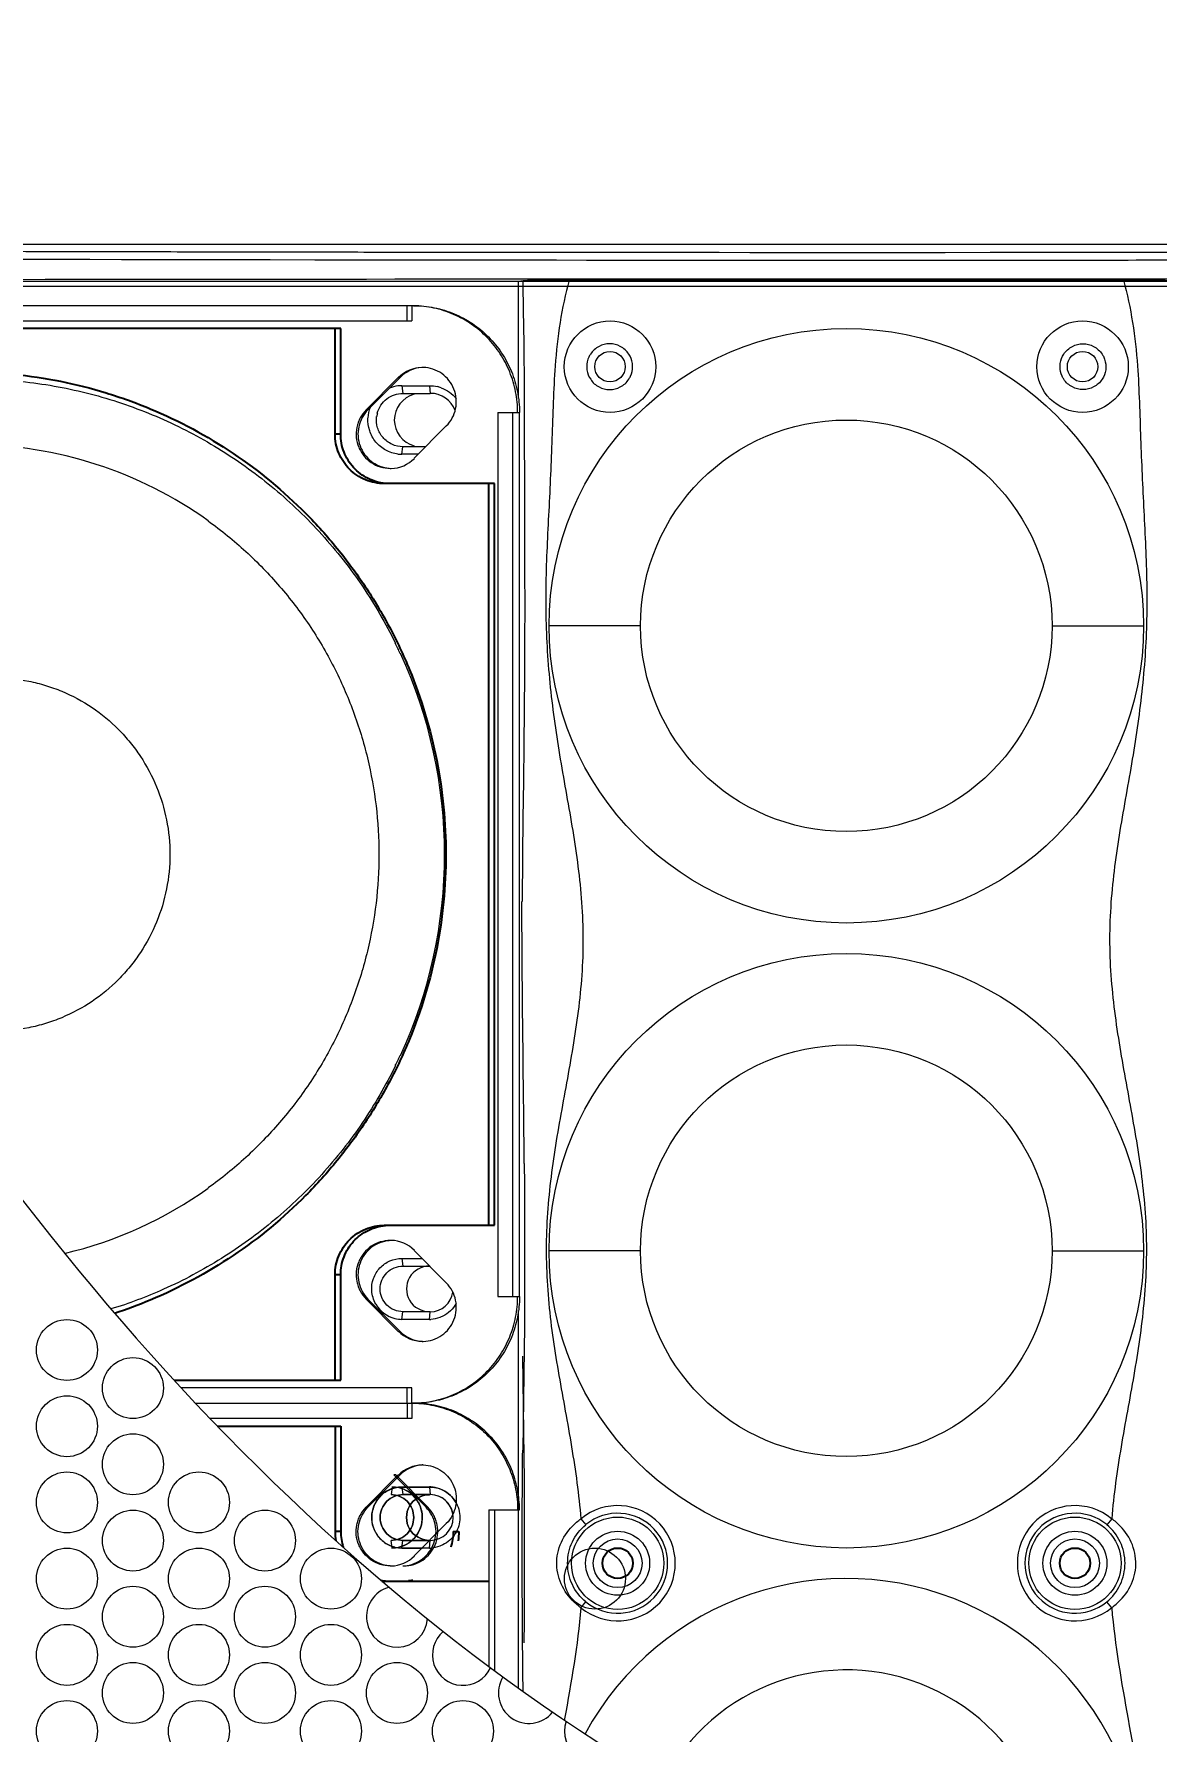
# Model space of a CAD drawing. Header units: millimetres. Extents: x 993 to 2435, y 1246 to 2313.
# Drawn here: x 1439.4 to 1513, y 2054.8 to 2166.2 of the extents above; entities that cross this region are included whole.
import ezdxf

# ---------------------------------------------------------------- set-up
doc = ezdxf.new("R2010")
doc.units = ezdxf.units.MM
doc.layers.get('0').update_dxf_attribs({"lineweight": 9})
doc.layers.add('02___PRT_ALL_AXES', color=7, linetype='Continuous')
doc.layers.add('dim', color=252, linetype='Continuous', lineweight=9)
doc.styles.add('30', font='arial.ttf', dxfattribs={"width": 0.8, "height": 30})
doc.dimstyles.new('ISO-30', dxfattribs={"dimtxt": 30, "dimasz": 15, "dimexe": 2, "dimexo": 2, "dimgap": 3, "dimtad": 1, "dimtoh": 1, "dimdec": 1, "dimdsep": 46, "dimtxsty": '30', "dimcen": 0, "dimclrd": 256, "dimclre": 256, "dimclrt": 256, "dimadec": 0, "dimazin": 0, "dimtfac": 1, "dimtdec": 1, "dimtmove": 0, "dimatfit": 3, "dimfxl": 1, "dimlwd": -1, "dimlwe": -1, "dimarcsym": 0})

# ---------------------------------------------------------------- blocks, each defined once
blk = doc.blocks.new('*D3')
at = {"layer": 'Defpoints', "color": 0, "transparency": 16777216}
for p in [(1597.83, 2193.11), (1387.61, 2151.86), (1597.83, 2151.86)]:
    blk.add_point(p, dxfattribs=at)
at = {"layer": 'dim', "transparency": 16777216}
for p, q in [((1387.61, 2153.86), (1387.61, 2195.11)), ((1597.83, 2153.86), (1597.83, 2195.11)), ((1402.61, 2193.11), (1582.83, 2193.11))]:
    blk.add_line(p, q, dxfattribs=at)
for points in [[(1402.61, 2195.61), (1402.61, 2190.61), (1387.61, 2193.11)], [(1582.83, 2195.61), (1582.83, 2190.61), (1597.83, 2193.11)]]:
    blk.add_solid(points, dxfattribs=at)
at = {"layer": 'dim', "transparency": 16777216, "insert": (1492.72, 2211.42), "char_height": 30, "attachment_point": 5, "style": '30'}
blk.add_mtext('210', dxfattribs=at)

msp = doc.modelspace()

# ---------------------------------------------------------------- linework, layer by layer
at = {"color": 7, "linetype": 'Continuous'}
for p, q in [((1388.12, 2152.36), (1597.33, 2152.36)), ((1388.12, 2152.36), (1597.33, 2152.36)), ((1404.23, 2152.36), (1597.33, 2152.36)), ((1405.25, 2149.88), (1471.22, 2149.95)), ((1469.72, 2149.95), (1471.22, 2149.95)), ((1471.22, 2149.95), (1471.52, 2149.99)), ((1471.22, 2149.95), (1471.52, 2149.99)), ((1471.22, 2142.25), (1471.22, 2149.95)), ((1491.72, 2150.01), (1474.54, 2150.01)), ((1510.91, 2150.01), (1474.54, 2150.01)), ((1510.91, 2150.01), (1493.72, 2150.01)), ((1596.2, 2149.58), (1389.24, 2149.58)), ((1464.21, 2148.33), (1406.34, 2148.33)), ((1463.91, 2147.33), (1463.91, 2148.33)), ((1464.21, 2148.33), (1464.21, 2147.33)), ((1406.34, 2147.33), (1464.21, 2147.33)), ((1463.33, 2143.62), (1461.22, 2141.5)), ((1463.45, 2143.62), (1461.34, 2141.5)), ((1463.33, 2143.62), (1463.45, 2143.62)), ((1471.59, 2143.4), (1471.62, 2133.01)), ((1463.57, 2143.08), (1463.63, 2142.58)), ((1463.57, 2143.08), (1465.37, 2143.08)), ((1463.63, 2142.58), (1465.43, 2142.58)), ((1465.37, 2143.08), (1465.43, 2142.58)), ((1461.22, 2141.5), (1461.34, 2141.5)), ((1469.86, 2141.33), (1469.86, 2083.33)), ((1469.86, 2141.33), (1471.28, 2141.33)), ((1470.85, 2083.33), (1470.85, 2141.33)), ((1471.28, 2083.33), (1471.28, 2141.33)), ((1464.38, 2138.32), (1466.48, 2140.44)), ((1463.57, 2138.58), (1463.63, 2139.08)), ((1465.14, 2139.08), (1463.63, 2139.08)), ((1464.64, 2138.58), (1463.57, 2138.58)), ((1479.22, 2127.33), (1473.22, 2127.33)), ((1506.22, 2127.33), (1512.22, 2127.33)), ((1463.57, 2085.83), (1463.63, 2085.33)), ((1463.57, 2085.83), (1464.89, 2085.83)), ((1466.48, 2084.22), (1464.38, 2086.34)), ((1479.22, 2086.33), (1473.22, 2086.33)), ((1506.22, 2086.33), (1512.22, 2086.33)), ((1463.63, 2085.33), (1465.37, 2085.33)), ((1461.22, 2083.16), (1463.33, 2081.04)), ((1461.22, 2083.16), (1461.34, 2083.16)), ((1461.34, 2083.16), (1463.45, 2081.04)), ((1469.86, 2083.33), (1471.28, 2083.33)), ((1463.57, 2081.83), (1463.63, 2082.33)), ((1465.43, 2082.33), (1463.63, 2082.33)), ((1465.37, 2081.83), (1465.43, 2082.33)), ((1471.22, 2057.63), (1471.22, 2082.41)), ((1463.33, 2081.04), (1463.45, 2081.04)), ((1465.37, 2081.83), (1463.57, 2081.83)), ((1464.21, 2077.33), (1449.09, 2077.33)), ((1463.91, 2076.33), (1463.91, 2077.33)), ((1464.21, 2076.33), (1464.21, 2077.33)), ((1450.02, 2076.33), (1464.21, 2076.33)), ((1450.02, 2076.33), (1464.21, 2076.33)), ((1464.21, 2075.33), (1450.97, 2075.33)), ((1463.91, 2076.33), (1463.91, 2075.33)), ((1464.21, 2076.33), (1464.21, 2075.33)), ((1461.22, 2069.5), (1463.33, 2071.62)), ((1461.34, 2069.5), (1463.45, 2071.62)), ((1465.15, 2069.5), (1463.04, 2071.62)), ((1463.16, 2071.62), (1463.04, 2071.62)), ((1465.27, 2069.5), (1463.16, 2071.62)), ((1463.33, 2071.62), (1463.45, 2071.62)), ((1462.92, 2070.83), (1462.86, 2070.33)), ((1462.92, 2070.83), (1462.86, 2070.33)), ((1463.57, 2070.83), (1463.63, 2070.33)), ((1463.57, 2070.83), (1465.37, 2070.83)), ((1463.57, 2070.83), (1463.63, 2070.33)), ((1465.37, 2070.83), (1463.57, 2070.83)), ((1463.63, 2070.33), (1465.43, 2070.33)), ((1465.43, 2070.33), (1463.63, 2070.33)), ((1465.37, 2070.83), (1465.43, 2070.33)), ((1465.37, 2070.83), (1465.43, 2070.33)), ((1461.22, 2069.5), (1461.34, 2069.5)), ((1465.27, 2069.5), (1465.15, 2069.5)), ((1469.28, 2069.33), (1471.28, 2069.33)), ((1475.31, 2068.75), (1475.63, 2068.36)), ((1510.13, 2068.75), (1509.81, 2068.36)), ((1466.48, 2068.44), (1464.38, 2066.32)), ((1462.92, 2066.83), (1462.86, 2067.33)), ((1462.92, 2066.83), (1462.86, 2067.33)), ((1463.57, 2066.83), (1463.63, 2067.33)), ((1463.57, 2066.83), (1463.63, 2067.33)), ((1465.37, 2066.83), (1463.57, 2066.83)), ((1463.57, 2066.83), (1464.89, 2066.83)), ((1465.43, 2067.33), (1463.63, 2067.33)), ((1463.63, 2067.33), (1465.37, 2067.33)), ((1465.37, 2066.83), (1465.43, 2067.33)), ((1475.31, 2062.91), (1475.63, 2063.3)), ((1510.13, 2062.91), (1509.81, 2063.3))]:
    msp.add_line(p, q, dxfattribs=at)
for p, q in [((1469.28, 2069.33), (1469.28, 2059.05)), ((1469.65, 2069.33), (1469.65, 2058.78))]:
    msp.add_line(p, q)
for points in [[(1471.55, 2147.48), (1471.57, 2145.33), (1471.59, 2143.4)], [(1471.62, 2133.01), (1471.62, 2130.83), (1471.63, 2128.63), (1471.62, 2126.4), (1471.61, 2124.13), (1471.59, 2121.83), (1471.57, 2119.5), (1471.54, 2117.13), (1471.51, 2114.72), (1471.48, 2112.25), (1471.45, 2109.25)], [(1471.59, 2092.05), (1471.61, 2090.68), (1471.62, 2087.7), (1471.62, 2084.58), (1471.6, 2081.41), (1471.56, 2078.23), (1471.5, 2073.25)], [(1471.59, 2060.61), (1471.61, 2061.98), (1471.62, 2064.96), (1471.62, 2068.08), (1471.6, 2071.25), (1471.56, 2074.43), (1471.5, 2079.41)]]:
    msp.add_lwpolyline(points, dxfattribs=at)
for centre, radius in [((1492.72, 2127.33), 19.5), ((1477.22, 2144.33), 3), ((1508.22, 2144.33), 3), ((1477.22, 2144.33), 1), ((1508.22, 2144.33), 1), ((1492.72, 2127.33), 13.5), ((1492.72, 2086.33), 19.5), ((1492.72, 2086.33), 13.5), ((1477.72, 2065.83), 3.03), ((1507.72, 2065.83), 3.03), ((1477.72, 2065.83), 2.1), ((1507.72, 2065.83), 2.1), ((1477.72, 2065.83), 1.6), ((1507.72, 2065.83), 1.6)]:
    msp.add_circle(centre, radius, dxfattribs=at)
at = {"color": 8}
for centre in [(1441.59, 2079.82), (1445.92, 2077.32), (1441.59, 2074.82), (1445.92, 2072.32), (1441.59, 2069.82), (1450.25, 2069.82), (1445.92, 2067.32), (1454.58, 2067.32), (1441.59, 2064.82), (1450.25, 2064.82), (1458.91, 2064.82), (1476.23, 2064.82), (1445.92, 2062.32), (1454.58, 2062.32), (1441.59, 2059.82), (1450.25, 2059.82), (1458.91, 2059.82), (1445.92, 2057.32), (1454.58, 2057.32), (1463.24, 2057.32), (1441.59, 2054.82), (1450.25, 2054.82), (1458.91, 2054.82), (1467.57, 2054.82)]:
    msp.add_circle(centre, 2, dxfattribs=at)
at = {"color": 7, "linetype": 'Continuous'}
for centre, radius, start, end in [((1492.72, 24050.79), 21899.47, 269.734619, 270.265381), ((1492.72, 24050.79), 21899.47, 269.734619, 270.265381), ((1492.72, 23994.96), 21843.13, 269.734277, 270.265723), ((1492.72, 23994.96), 21843.13, 269.734277, 270.265723), ((1492.72, 23994.96), 21843.13, 269.768256, 270.265723), ((1492.72, 24050.79), 21899.47, 269.769394, 270.265381), ((265.75, 2137.17), 1205.84, 0.49101, 0.60899), ((1464.21, 2141.47), 6.86, 88.9829, 89.9997), ((1464.91, 2142.05), 2.22, 90.0361, 135.2678), ((1465.03, 2142.05), 2.23, 95.0538, 135.2604), ((1464.9, 2142.07), 2.21, 88.4181, 90.0018), ((1463.57, 2140.84), 2.24, 96.8998, 111.5609), ((1463.57, 2140.87), 2.21, 90.0186, 96.9072), ((1465.43, 2140.83), 1.75, 20.9362, 90), ((1465.36, 2140.83), 2.26, 69.7298, 76.3022), ((1463.61, 2140.83), 2.28, 158.6687, 176.615), ((1463.67, 2140.83), 1.77, 165.132, 172.5312), ((1435.38, 2112.67), 26.53, 54.3055, 89.9798), ((1462.8, 2139.88), 2.23, 271.6112, 315.2653), ((1463.57, 2140.79), 2.21, 263.09, 269.9814), ((1462.8, 2139.86), 2.21, 270.0027, 271.5862), ((1435.07, 2112.37), 31.28, 24.853, 26.2081), ((1434.96, 2112.33), 31.41, 335.1643, 24.8357), ((1435.07, 2112.29), 31.28, 333.7919, 335.147), ((1435.38, 2111.99), 26.53, 283.1858, 305.6945), ((1462.8, 2084.8), 2.21, 88.4138, 89.9973), ((1462.8, 2084.78), 2.23, 44.7347, 88.3888), ((1465.43, 2083.83), 1.5, 270, 351.6127), ((1463.58, 2083.82), 1.99, 209.7268, 256.4061), ((1463.57, 2083.81), 1.98, 256.4676, 269.9427), ((1464.91, 2082.61), 2.22, 224.7322, 269.9639), ((1465.03, 2082.61), 2.23, 224.7396, 264.9462), ((1465.4, 2083.49), 1.67, 268.9171, 271.9236), ((1464.9, 2082.59), 2.21, 269.9982, 271.5819), ((1464.21, 2083.19), 6.86, 270.0003, 271.0171), ((1464.21, 2069.47), 6.86, 88.9829, 89.9997), ((1464.91, 2070.05), 2.22, 90.0361, 135.2678), ((1465.03, 2070.05), 2.23, 95.0538, 135.2604), ((1464.9, 2070.07), 2.21, 88.4181, 90.0018), ((1463.58, 2068.85), 1.99, 103.5939, 150.2732), ((1462.91, 2068.85), 1.98, 76.4676, 89.9427), ((1463.57, 2068.85), 1.98, 90.0573, 103.5324), ((1462.91, 2068.85), 1.99, 29.7268, 76.4061), ((1465.4, 2069.17), 1.67, 88.0764, 91.0829), ((1465.43, 2068.83), 1.5, 270, 90), ((1465.43, 2068.83), 1.5, 8.3873, 90), ((1477.72, 2065.83), 3.78, 230.487, 129.4911), ((1477.72, 2065.83), 3.28, 230.487, 129.4911), ((1507.72, 2065.83), 3.78, 50.5089, 309.513), ((1507.72, 2065.83), 3.28, 50.5089, 309.513), ((1462.91, 2068.81), 1.98, 270.0573, 283.5324), ((1463.57, 2068.81), 1.98, 256.4676, 269.9427), ((1465.4, 2068.49), 1.67, 268.9171, 271.9236), ((1462.8, 2067.86), 2.21, 270.0027, 271.5862), ((1462.8, 2067.88), 2.23, 271.6112, 315.2653), ((1463.69, 2067.86), 2.21, 268.4138, 269.9973), ((1492.72, 2045.33), 19.5, 340.5339, 151.4874), ((1477.87, 2066.45), 4.37, 231.574, 234.1368), ((1507.57, 2066.45), 4.37, 305.8632, 308.426), ((1492.72, 2045.33), 13.5, 339.5188, 152.9725)]:
    msp.add_arc(centre, radius, start, end, dxfattribs=at)
at = {"color": 8}
for centre, start, end in [((1463.24, 2062.32), 104.7928, 356.1545), ((1467.57, 2059.82), 130.0726, 334.9704), ((1471.9, 2057.32), 148.2875, 321.0721), ((1476.23, 2054.82), 161.1907, 312.7062)]:
    msp.add_arc(centre, 2, start, end, dxfattribs=at)
at = {"color": 7, "linetype": 'Continuous'}
for centre, major_axis, ratio, start_param, end_param in [((1492.72, 2146.68), (388.5, 0), 0.008727, 1.298735, 1.842858), ((1492.72, 2146.68), (388.5, 0), 0.008727, 7.589832, 8.118132), ((1492.72, 2146.68), (388.5, 0), 0.008727, 1.306646, 1.797987), ((1464.83, 2140.83), (-1.76, 0), 0.992546, -1.304831, 1.304831), ((1465.38, 2083.83), (1.51, 0), 0.992546, 1.570796, 4.712389), ((1465.38, 2068.83), (1.51, 0), 0.992546, 1.570796, 4.712389)]:
    msp.add_ellipse(centre, major_axis=major_axis, ratio=ratio, start_param=start_param, end_param=end_param, dxfattribs=at)
at = {"color": 7, "linetype": 'Continuous', "extrusion": (0, 0, -1)}
msp.add_ellipse((1465.38, 2068.83), major_axis=(1.51, 0), ratio=0.992546, start_param=1.570796, end_param=4.712389, dxfattribs=at)
msp.add_open_spline([(1404.23, 2152.36), (1410.56, 2136.99), (1430.25, 2094.36), (1480.94, 2040.29), (1556.38, 2031.46), (1585.47, 2002.78), (1597.83, 1987.21)], degree=3, knots=[26.471026, 26.471026, 26.471026, 26.471026, 76.433984, 167.312479, 232.989458, 291.034562, 291.034562, 291.034562, 291.034562])
msp.add_open_spline([(1405.23, 2149.95), (1445.51, 2149.95), (1485.8, 2149.95), (1526.08, 2149.95)], degree=3)
at = {"color": 7, "linetype": 'Continuous'}
for points, knots in [([(1471.52, 2149.99), (1471.55, 2149.99), (1471.65, 2149.99), (1471.84, 2150), (1472.13, 2150), (1472.67, 2150.01), (1473.48, 2150.01), (1474.17, 2150.01), (1474.54, 2150.01)], [0, 0, 0, 0, 0.03092, 0.095854, 0.192469, 0.317322, 0.633312, 1, 1, 1, 1]), ([(1471.52, 2149.99), (1471.55, 2149.99), (1471.65, 2149.99), (1471.84, 2150), (1472.13, 2150), (1472.67, 2150.01), (1473.48, 2150.01), (1474.17, 2150.01), (1474.54, 2150.01)], [0, 0, 0, 0, 0.03092, 0.095854, 0.192469, 0.317322, 0.633312, 1, 1, 1, 1]), ([(1510.91, 2150.01), (1511.27, 2150.01), (1511.96, 2150.01), (1512.77, 2150.01), (1513.31, 2150), (1513.6, 2150), (1513.79, 2149.99), (1513.89, 2149.99), (1513.92, 2149.99)], [0, 0, 0, 0, 0.366688, 0.682678, 0.807531, 0.904146, 0.96908, 1, 1, 1, 1]), ([(1510.91, 2150.01), (1511.27, 2150.01), (1511.96, 2150.01), (1512.77, 2150.01), (1513.31, 2150), (1513.6, 2150), (1513.79, 2149.99), (1513.89, 2149.99), (1513.92, 2149.99)], [0, 0, 0, 0, 0.366688, 0.682678, 0.807531, 0.904146, 0.96908, 1, 1, 1, 1]), ([(1464.33, 2148.33), (1464.79, 2148.33), (1465.7, 2148.24), (1467.01, 2147.84), (1468.22, 2147.19), (1469.28, 2146.31), (1470.15, 2145.24), (1470.79, 2144.03), (1471.19, 2142.7), (1471.28, 2141.79), (1471.28, 2141.33)], [0, 0, 0, 0, 0.124541, 0.249152, 0.373892, 0.498802, 0.623893, 0.749153, 0.874542, 1, 1, 1, 1]), ([(1471.16, 2141.33), (1471.16, 2141.78), (1471.07, 2142.69), (1470.68, 2144), (1470.05, 2145.2), (1469.2, 2146.27), (1468.16, 2147.14), (1466.97, 2147.8), (1465.68, 2148.22), (1464.78, 2148.32), (1464.33, 2148.33)], [0, 0, 0, 0, 0.125451, 0.250835, 0.376091, 0.501183, 0.626093, 0.750837, 0.875444, 1, 1, 1, 1]), ([(1478.45, 2145.16), (1478.31, 2145.37), (1477.93, 2145.71), (1477.2, 2145.89), (1476.46, 2145.71), (1476.08, 2145.37), (1475.94, 2145.16)], [0, 0, 0, 0, 0.255048, 0.49933, 0.744242, 1, 1, 1, 1]), ([(1506.99, 2145.16), (1507.13, 2145.37), (1507.51, 2145.71), (1508.25, 2145.89), (1508.98, 2145.71), (1509.36, 2145.37), (1509.5, 2145.16)], [0, 0, 0, 0, 0.255048, 0.49933, 0.744242, 1, 1, 1, 1]), ([(1473.62, 2144.38), (1473.56, 2143.59), (1473.49, 2142), (1473.39, 2138.83), (1473.21, 2134.87), (1472.95, 2130.12), (1473.05, 2125.36), (1473.5, 2121.41), (1474, 2118.28), (1474.42, 2115.94), (1474.83, 2113.6), (1475.29, 2110.46), (1475.57, 2106.49), (1475.16, 2101.73), (1474.32, 2097.05), (1473.45, 2092.37), (1472.94, 2087.63), (1473.09, 2083.65), (1473.47, 2080.5), (1473.99, 2077.37), (1474.73, 2073.48), (1475.18, 2070.33), (1475.31, 2068.75)], [0, 0, 0, 0, 0.031245, 0.062495, 0.124983, 0.187472, 0.249968, 0.312458, 0.34371, 0.37495, 0.406193, 0.437468, 0.499965, 0.562463, 0.62497, 0.687484, 0.749971, 0.81249, 0.843758, 0.874997, 0.937516, 1, 1, 1, 1]), ([(1475.94, 2145.16), (1475.9, 2145.1), (1475.76, 2144.84), (1475.69, 2144.55), (1475.69, 2144.33)], [0, 0, 0, 0, 0.257378, 1, 1, 1, 1]), ([(1478.7, 2144.33), (1478.7, 2144.4), (1478.68, 2144.69), (1478.57, 2144.98), (1478.45, 2145.16)], [0, 0, 0, 0, 0.244575, 1, 1, 1, 1]), ([(1506.74, 2144.33), (1506.74, 2144.4), (1506.76, 2144.69), (1506.87, 2144.98), (1506.99, 2145.16)], [0, 0, 0, 0, 0.244575, 1, 1, 1, 1]), ([(1509.5, 2145.16), (1509.54, 2145.1), (1509.68, 2144.84), (1509.75, 2144.55), (1509.75, 2144.33)], [0, 0, 0, 0, 0.257378, 1, 1, 1, 1]), ([(1511.82, 2144.38), (1511.88, 2143.59), (1511.95, 2142), (1512.05, 2138.83), (1512.23, 2134.87), (1512.49, 2130.12), (1512.39, 2125.36), (1511.94, 2121.41), (1511.44, 2118.28), (1511.02, 2115.94), (1510.61, 2113.6), (1510.15, 2110.46), (1509.87, 2106.49), (1510.28, 2101.73), (1511.12, 2097.05), (1511.99, 2092.37), (1512.5, 2087.63), (1512.35, 2083.65), (1511.97, 2080.5), (1511.46, 2077.37), (1510.71, 2073.48), (1510.26, 2070.33), (1510.13, 2068.75)], [0, 0, 0, 0, 0.031245, 0.062495, 0.124983, 0.187472, 0.249968, 0.312458, 0.34371, 0.37495, 0.406193, 0.437468, 0.499965, 0.562463, 0.62497, 0.687484, 0.749971, 0.81249, 0.843758, 0.874997, 0.937516, 1, 1, 1, 1]), ([(1435.4, 2143.53), (1436.83, 2143.53), (1439.7, 2143.33), (1443.92, 2142.43), (1447.97, 2140.95), (1451.78, 2138.92), (1455.27, 2136.39), (1458.39, 2133.38), (1461.06, 2129.98), (1462.51, 2127.48), (1463.14, 2126.19)], [0, 0, 0, 0, 0.124703, 0.249444, 0.374252, 0.499157, 0.624177, 0.749325, 0.874602, 1, 1, 1, 1]), ([(1466.48, 2140.44), (1466.64, 2140.59), (1466.9, 2140.95), (1467.12, 2141.57), (1467.16, 2142.23), (1467.01, 2142.87), (1466.68, 2143.45), (1466.2, 2143.9), (1465.61, 2144.2), (1465.18, 2144.27), (1464.97, 2144.28)], [0, 0, 0, 0, 0.125035, 0.250276, 0.375636, 0.500945, 0.62607, 0.750935, 0.875547, 1, 1, 1, 1]), ([(1475.69, 2144.33), (1475.69, 2144.26), (1475.71, 2143.97), (1475.82, 2143.68), (1475.95, 2143.5)], [0, 0, 0, 0, 0.244597, 1, 1, 1, 1]), ([(1475.95, 2143.5), (1476.08, 2143.29), (1476.46, 2142.95), (1477.2, 2142.77), (1477.93, 2142.95), (1478.31, 2143.29), (1478.45, 2143.5)], [0, 0, 0, 0, 0.255018, 0.49929, 0.74421, 1, 1, 1, 1]), ([(1478.45, 2143.5), (1478.49, 2143.57), (1478.63, 2143.82), (1478.7, 2144.11), (1478.7, 2144.33)], [0, 0, 0, 0, 0.257401, 1, 1, 1, 1]), ([(1506.99, 2143.5), (1506.95, 2143.57), (1506.81, 2143.82), (1506.74, 2144.11), (1506.74, 2144.33)], [0, 0, 0, 0, 0.257401, 1, 1, 1, 1]), ([(1509.5, 2143.5), (1509.36, 2143.29), (1508.98, 2142.95), (1508.25, 2142.77), (1507.51, 2142.95), (1507.13, 2143.29), (1506.99, 2143.5)], [0, 0, 0, 0, 0.255018, 0.49929, 0.74421, 1, 1, 1, 1]), ([(1509.75, 2144.33), (1509.75, 2144.26), (1509.73, 2143.97), (1509.62, 2143.68), (1509.5, 2143.5)], [0, 0, 0, 0, 0.244597, 1, 1, 1, 1]), ([(1461.95, 2141.28), (1462.05, 2141.64), (1462.49, 2142.32), (1463.26, 2142.58), (1463.63, 2142.58)], [0, 0, 0, 0, 0.501048, 1, 1, 1, 1]), ([(1466.15, 2142.94), (1466.34, 2142.87), (1466.7, 2142.68), (1467, 2142.39), (1467.13, 2142.23)], [0, 0, 0, 0, 0.500427, 1, 1, 1, 1]), ([(1461.22, 2141.5), (1461.07, 2141.34), (1460.87, 2141.07), (1460.69, 2140.67), (1460.57, 2140.24), (1460.54, 2139.68), (1460.68, 2139.14), (1460.88, 2138.75), (1461.13, 2138.39), (1461.54, 2138.01), (1462.14, 2137.72), (1462.58, 2137.66), (1462.8, 2137.66)], [0, 0, 0, 0, 0.12496, 0.187695, 0.250461, 0.375744, 0.50097, 0.563686, 0.626343, 0.751113, 0.875632, 1, 1, 1, 1]), ([(1461.34, 2141.5), (1461.19, 2141.35), (1460.94, 2141), (1460.71, 2140.4), (1460.66, 2139.76), (1460.79, 2139.13), (1461.1, 2138.56), (1461.54, 2138.1), (1462.1, 2137.78), (1462.52, 2137.68), (1462.73, 2137.67)], [0, 0, 0, 0, 0.125016, 0.250237, 0.375579, 0.500883, 0.62602, 0.750908, 0.875543, 1, 1, 1, 1]), ([(1463.63, 2139.08), (1463.39, 2139.08), (1462.89, 2139.19), (1462.29, 2139.64), (1461.92, 2140.31), (1461.88, 2140.81), (1461.91, 2141.06)], [0, 0, 0, 0, 0.249103, 0.498728, 0.749156, 1, 1, 1, 1]), ([(1463.31, 2138.6), (1463.03, 2138.63), (1462.48, 2138.8), (1461.82, 2139.35), (1461.4, 2140.11), (1461.33, 2140.68), (1461.34, 2140.96)], [0, 0, 0, 0, 0.249313, 0.498918, 0.749259, 1, 1, 1, 1]), ([(1450.86, 2134.21), (1451.72, 2133.59), (1453.37, 2132.25), (1455.59, 2129.96), (1457.53, 2127.42), (1459.15, 2124.67), (1460.43, 2121.74), (1461.37, 2118.68), (1461.93, 2115.53), (1462.12, 2112.33), (1461.93, 2109.13), (1461.37, 2105.98), (1460.43, 2102.92), (1459.15, 2099.99), (1457.53, 2097.24), (1455.59, 2094.7), (1453.37, 2092.41), (1451.72, 2091.07), (1450.86, 2090.45)], [0, 0, 0, 0, 0.062334, 0.124724, 0.187169, 0.249665, 0.312205, 0.374782, 0.437385, 0.5, 0.562615, 0.625218, 0.687795, 0.750335, 0.812831, 0.875276, 0.937666, 1, 1, 1, 1]), ([(1436.85, 2123.92), (1437.6, 2123.92), (1438.73, 2123.81), (1440.19, 2123.44), (1441.61, 2122.93), (1443.28, 2122.03), (1444.74, 2120.82), (1445.75, 2119.69), (1446.65, 2118.47), (1447.54, 2116.79), (1448.2, 2114.61), (1448.42, 2112.33), (1448.2, 2110.06), (1447.54, 2107.87), (1446.65, 2106.19), (1445.75, 2104.97), (1444.74, 2103.84), (1443.28, 2102.63), (1441.61, 2101.73), (1440.19, 2101.22), (1438.73, 2100.85), (1437.6, 2100.74), (1436.85, 2100.74)], [0, 0, 0, 0, 0.062254, 0.093429, 0.124614, 0.186966, 0.249401, 0.280691, 0.312004, 0.374614, 0.43729, 0.5, 0.56271, 0.625386, 0.687996, 0.719309, 0.750599, 0.813034, 0.875386, 0.906571, 0.937746, 1, 1, 1, 1]), ([(1471.59, 2092.05), (1471.58, 2093.48), (1471.52, 2099.21), (1471.44, 2104.95), (1471.44, 2109.25)], [0, 0, 0, 0, 0.249797, 1, 1, 1, 1]), ([(1463.14, 2098.47), (1462.51, 2097.18), (1461.06, 2094.68), (1458.39, 2091.28), (1455.27, 2088.27), (1451.78, 2085.74), (1448.15, 2083.81), (1445.66, 2082.87), (1444.48, 2082.51)], [0, 0, 0, 0, 0.1253976, 0.2506746, 0.3758228, 0.5008433, 0.625748, 0.7325773, 0.7325773, 0.7325773, 0.7325773]), ([(1462.8, 2087), (1462.58, 2087), (1462.14, 2086.94), (1461.54, 2086.65), (1461.13, 2086.28), (1460.88, 2085.91), (1460.68, 2085.52), (1460.54, 2084.98), (1460.57, 2084.42), (1460.69, 2083.99), (1460.87, 2083.59), (1461.07, 2083.32), (1461.22, 2083.16)], [0, 0, 0, 0, 0.124368, 0.248887, 0.373657, 0.436314, 0.49903, 0.624256, 0.749539, 0.812305, 0.87504, 1, 1, 1, 1]), ([(1462.73, 2086.99), (1462.52, 2086.98), (1462.1, 2086.88), (1461.54, 2086.56), (1461.1, 2086.1), (1460.79, 2085.53), (1460.66, 2084.9), (1460.71, 2084.26), (1460.94, 2083.66), (1461.19, 2083.31), (1461.34, 2083.16)], [0, 0, 0, 0, 0.124457, 0.249092, 0.37398, 0.499117, 0.624421, 0.749763, 0.874984, 1, 1, 1, 1]), ([(1461.59, 2083.71), (1461.57, 2083.98), (1461.65, 2084.53), (1462.09, 2085.24), (1462.76, 2085.72), (1463.3, 2085.83), (1463.57, 2085.83)], [0, 0, 0, 0, 0.250857, 0.501251, 0.750858, 1, 1, 1, 1]), ([(1463.63, 2082.33), (1463.44, 2082.33), (1463.05, 2082.41), (1462.55, 2082.74), (1462.22, 2083.24), (1462.1, 2083.83), (1462.22, 2084.42), (1462.55, 2084.92), (1463.05, 2085.25), (1463.44, 2085.33), (1463.63, 2085.33)], [0, 0, 0, 0, 0.124567, 0.249389, 0.374568, 0.5, 0.625432, 0.750612, 0.875433, 1, 1, 1, 1]), ([(1471.28, 2083.33), (1471.28, 2082.87), (1471.19, 2081.96), (1470.79, 2080.63), (1470.15, 2079.42), (1469.28, 2078.35), (1468.22, 2077.47), (1467.01, 2076.82), (1465.7, 2076.42), (1464.79, 2076.33), (1464.33, 2076.33)], [0, 0, 0, 0, 0.125458, 0.250847, 0.376107, 0.501198, 0.626108, 0.750848, 0.875459, 1, 1, 1, 1]), ([(1464.33, 2076.33), (1464.78, 2076.34), (1465.68, 2076.44), (1466.97, 2076.86), (1468.16, 2077.52), (1469.2, 2078.39), (1470.05, 2079.46), (1470.68, 2080.66), (1471.07, 2081.97), (1471.16, 2082.88), (1471.16, 2083.33)], [0, 0, 0, 0, 0.124556, 0.249163, 0.373907, 0.498817, 0.623909, 0.749165, 0.874549, 1, 1, 1, 1]), ([(1464.97, 2080.38), (1465.18, 2080.39), (1465.61, 2080.46), (1466.2, 2080.76), (1466.68, 2081.21), (1467.01, 2081.79), (1467.16, 2082.43), (1467.12, 2083.09), (1466.9, 2083.71), (1466.64, 2084.07), (1466.48, 2084.22)], [0, 0, 0, 0, 0.124453, 0.249065, 0.37393, 0.499055, 0.624364, 0.749724, 0.874965, 1, 1, 1, 1]), ([(1466.25, 2082.03), (1466.18, 2082), (1465.93, 2081.9), (1465.66, 2081.84), (1465.46, 2081.83)], [0, 0, 0, 0, 0.256087, 1, 1, 1, 1]), ([(1467.13, 2082.87), (1467.03, 2082.69), (1466.77, 2082.36), (1466.43, 2082.12), (1466.25, 2082.03)], [0, 0, 0, 0, 0.499575, 1, 1, 1, 1]), ([(1471.28, 2069.33), (1471.28, 2069.79), (1471.19, 2070.7), (1470.79, 2072.03), (1470.15, 2073.24), (1469.28, 2074.31), (1468.22, 2075.19), (1467.01, 2075.84), (1465.7, 2076.24), (1464.79, 2076.33), (1464.33, 2076.33)], [0, 0, 0, 0, 0.125458, 0.250847, 0.376107, 0.501198, 0.626108, 0.750848, 0.875459, 1, 1, 1, 1]), ([(1464.33, 2076.33), (1464.78, 2076.32), (1465.68, 2076.22), (1466.97, 2075.8), (1468.16, 2075.14), (1469.2, 2074.27), (1470.05, 2073.2), (1470.68, 2072), (1471.07, 2070.69), (1471.16, 2069.78), (1471.16, 2069.33)], [0, 0, 0, 0, 0.124556, 0.249163, 0.373907, 0.498817, 0.623909, 0.749165, 0.874549, 1, 1, 1, 1]), ([(1471.52, 2057.42), (1471.5, 2058.79), (1471.47, 2062.11), (1471.45, 2067.39), (1471.47, 2071.29), (1471.49, 2073.25)], [0.322253, 0.322253, 0.322253, 0.322253, 0.498194, 0.7489749, 1, 1, 1, 1]), ([(1464.97, 2072.28), (1465.18, 2072.27), (1465.61, 2072.2), (1466.2, 2071.9), (1466.68, 2071.45), (1467.01, 2070.87), (1467.16, 2070.23), (1467.12, 2069.57), (1466.9, 2068.95), (1466.64, 2068.59), (1466.48, 2068.44)], [0, 0, 0, 0, 0.124453, 0.249065, 0.37393, 0.499055, 0.624364, 0.749724, 0.874965, 1, 1, 1, 1]), ([(1463.11, 2066.89), (1462.88, 2066.94), (1462.43, 2067.14), (1461.91, 2067.66), (1461.6, 2068.33), (1461.56, 2069.07), (1461.77, 2069.78), (1462.22, 2070.36), (1462.85, 2070.74), (1463.33, 2070.83), (1463.57, 2070.83)], [0, 0, 0, 0, 0.124715, 0.24965, 0.374913, 0.50033, 0.62567, 0.750743, 0.875475, 1, 1, 1, 1]), ([(1463.63, 2067.33), (1463.44, 2067.33), (1463.05, 2067.41), (1462.55, 2067.74), (1462.22, 2068.24), (1462.1, 2068.83), (1462.22, 2069.42), (1462.55, 2069.92), (1463.05, 2070.25), (1463.44, 2070.33), (1463.63, 2070.33)], [0, 0, 0, 0, 0.124567, 0.249389, 0.374568, 0.5, 0.625432, 0.750612, 0.875433, 1, 1, 1, 1]), ([(1463.63, 2070.33), (1463.44, 2070.33), (1463.05, 2070.25), (1462.55, 2069.92), (1462.22, 2069.42), (1462.1, 2068.83), (1462.22, 2068.24), (1462.55, 2067.74), (1463.05, 2067.41), (1463.44, 2067.33), (1463.63, 2067.33)], [0, 0, 0, 0, 0.124567, 0.249389, 0.374568, 0.5, 0.625432, 0.750612, 0.875433, 1, 1, 1, 1]), ([(1462.86, 2067.33), (1463.05, 2067.33), (1463.44, 2067.41), (1463.94, 2067.74), (1464.27, 2068.24), (1464.38, 2068.83), (1464.27, 2069.42), (1463.94, 2069.92), (1463.44, 2070.25), (1463.05, 2070.33), (1462.86, 2070.33)], [0, 0, 0, 0, 0.124567, 0.249389, 0.374568, 0.5, 0.625432, 0.750612, 0.875433, 1, 1, 1, 1]), ([(1462.86, 2070.33), (1463.05, 2070.33), (1463.44, 2070.25), (1463.94, 2069.92), (1464.27, 2069.42), (1464.38, 2068.83), (1464.27, 2068.24), (1463.94, 2067.74), (1463.44, 2067.41), (1463.05, 2067.33), (1462.86, 2067.33)], [0, 0, 0, 0, 0.124567, 0.249389, 0.374568, 0.5, 0.625432, 0.750612, 0.875433, 1, 1, 1, 1]), ([(1463.38, 2066.89), (1463.61, 2066.94), (1464.06, 2067.14), (1464.58, 2067.66), (1464.89, 2068.33), (1464.93, 2069.07), (1464.72, 2069.78), (1464.27, 2070.36), (1463.64, 2070.74), (1463.16, 2070.83), (1462.92, 2070.83)], [0, 0, 0, 0, 0.124715, 0.24965, 0.374913, 0.50033, 0.62567, 0.750743, 0.875475, 1, 1, 1, 1]), ([(1466.25, 2070.63), (1466.18, 2070.66), (1465.93, 2070.77), (1465.66, 2070.82), (1465.46, 2070.83)], [0, 0, 0, 0, 0.256087, 1, 1, 1, 1]), ([(1467.13, 2069.79), (1467.03, 2069.97), (1466.77, 2070.3), (1466.43, 2070.54), (1466.25, 2070.63)], [0, 0, 0, 0, 0.499575, 1, 1, 1, 1]), ([(1466.26, 2070.62), (1466.43, 2070.54), (1466.74, 2070.32), (1467.21, 2069.75), (1467.48, 2068.82), (1467.21, 2067.9), (1466.73, 2067.33), (1466.41, 2067.12), (1466.25, 2067.03)], [0, 0, 0, 0, 0.126506, 0.251785, 0.499701, 0.747233, 0.873608, 1, 1, 1, 1]), ([(1462.8, 2065.66), (1462.58, 2065.66), (1462.14, 2065.72), (1461.54, 2066.01), (1461.13, 2066.39), (1460.88, 2066.75), (1460.68, 2067.14), (1460.54, 2067.68), (1460.57, 2068.24), (1460.69, 2068.67), (1460.87, 2069.07), (1461.07, 2069.34), (1461.22, 2069.5)], [0, 0, 0, 0, 0.124368, 0.248887, 0.373657, 0.436314, 0.49903, 0.624256, 0.749539, 0.812305, 0.87504, 1, 1, 1, 1]), ([(1462.73, 2065.67), (1462.52, 2065.68), (1462.1, 2065.78), (1461.54, 2066.1), (1461.1, 2066.56), (1460.79, 2067.13), (1460.66, 2067.76), (1460.71, 2068.4), (1460.94, 2069), (1461.19, 2069.35), (1461.34, 2069.5)], [0, 0, 0, 0, 0.124457, 0.249092, 0.37398, 0.499117, 0.624421, 0.749763, 0.874984, 1, 1, 1, 1]), ([(1461.59, 2068.95), (1461.57, 2068.68), (1461.65, 2068.13), (1462.09, 2067.42), (1462.76, 2066.94), (1463.3, 2066.83), (1463.57, 2066.83)], [0, 0, 0, 0, 0.250857, 0.501251, 0.750858, 1, 1, 1, 1]), ([(1464.9, 2068.95), (1464.91, 2068.68), (1464.84, 2068.13), (1464.4, 2067.42), (1463.73, 2066.94), (1463.18, 2066.83), (1462.92, 2066.83)], [0, 0, 0, 0, 0.250857, 0.501251, 0.750858, 1, 1, 1, 1]), ([(1463.69, 2065.66), (1463.91, 2065.66), (1464.35, 2065.72), (1464.95, 2066.01), (1465.36, 2066.39), (1465.61, 2066.75), (1465.81, 2067.14), (1465.94, 2067.68), (1465.92, 2068.24), (1465.8, 2068.67), (1465.62, 2069.07), (1465.42, 2069.34), (1465.27, 2069.5)], [0, 0, 0, 0, 0.124368, 0.248887, 0.373657, 0.436314, 0.49903, 0.624256, 0.749539, 0.812305, 0.87504, 1, 1, 1, 1]), ([(1463.76, 2065.67), (1463.97, 2065.68), (1464.39, 2065.78), (1464.94, 2066.1), (1465.39, 2066.56), (1465.69, 2067.13), (1465.83, 2067.76), (1465.78, 2068.4), (1465.55, 2069), (1465.29, 2069.35), (1465.15, 2069.5)], [0, 0, 0, 0, 0.124457, 0.249092, 0.37398, 0.499117, 0.624421, 0.749763, 0.874984, 1, 1, 1, 1]), ([(1475.16, 2063.03), (1474.77, 2063.34), (1474.09, 2064.09), (1473.62, 2065.55), (1473.85, 2067.07), (1474.42, 2067.92), (1474.76, 2068.27)], [0, 0, 0, 0, 0.250359, 0.500178, 0.750953, 1, 1, 1, 1]), ([(1475.63, 2063.3), (1475.26, 2063.6), (1474.65, 2064.39), (1474.33, 2065.83), (1474.65, 2067.28), (1475.26, 2068.06), (1475.63, 2068.36)], [0, 0, 0, 0, 0.249861, 0.500135, 0.750262, 1, 1, 1, 1]), ([(1509.81, 2063.3), (1510.18, 2063.6), (1510.79, 2064.39), (1511.11, 2065.83), (1510.79, 2067.28), (1510.18, 2068.06), (1509.81, 2068.36)], [0, 0, 0, 0, 0.249861, 0.500135, 0.750262, 1, 1, 1, 1]), ([(1510.28, 2063.03), (1510.67, 2063.34), (1511.35, 2064.09), (1511.82, 2065.55), (1511.59, 2067.07), (1511.03, 2067.92), (1510.68, 2068.27)], [0, 0, 0, 0, 0.250359, 0.500178, 0.750953, 1, 1, 1, 1]), ([(1466.25, 2067.03), (1466.18, 2067), (1465.93, 2066.9), (1465.66, 2066.84), (1465.46, 2066.83)], [0, 0, 0, 0, 0.256087, 1, 1, 1, 1]), ([(1475.31, 2062.91), (1475.1, 2060.46), (1474.67, 2058.01), (1474.23, 2055.57), (1474.23, 2055.54)], [0, 0, 0, 0, 0.1249718, 0.1260829, 0.1260829, 0.1260829, 0.1260829]), ([(1510.13, 2062.91), (1510.34, 2060.46), (1511.2, 2055.61), (1512.52, 2048.33), (1512.39, 2042.59), (1511.94, 2039.39), (1511.82, 2038.62)], [0, 0, 0, 0, 0.1249718, 0.2499407, 0.374895, 0.4142848, 0.4142848, 0.4142848, 0.4142848])]:
    msp.add_open_spline(points, degree=3, knots=knots, dxfattribs=at)
for points in [[(1474.54, 2150.01), (1474.04, 2148.18), (1473.76, 2146.28), (1473.62, 2144.38)], [(1510.91, 2150.01), (1511.4, 2148.18), (1511.68, 2146.28), (1511.82, 2144.38)], [(1465.37, 2143.08), (1465.55, 2143.08), (1465.73, 2143.06), (1465.9, 2143.02)], [(1461.85, 2082.83), (1461.7, 2083.1), (1461.61, 2083.41), (1461.59, 2083.71)], [(1461.85, 2069.83), (1461.7, 2069.56), (1461.61, 2069.25), (1461.59, 2068.95)], [(1464.64, 2069.83), (1464.79, 2069.56), (1464.88, 2069.25), (1464.9, 2068.95)], [(1465.37, 2070.83), (1465.52, 2070.83), (1465.68, 2070.81), (1465.83, 2070.78)], [(1465.83, 2070.78), (1465.98, 2070.74), (1466.13, 2070.69), (1466.26, 2070.62)], [(1474.76, 2068.27), (1474.93, 2068.45), (1475.12, 2068.61), (1475.31, 2068.75)], [(1510.68, 2068.27), (1510.51, 2068.45), (1510.33, 2068.61), (1510.13, 2068.75)]]:
    msp.add_open_spline(points, degree=3, dxfattribs=at)
at = {"layer": '02___PRT_ALL_AXES', "color": 7, "linetype": 'Continuous'}
for p, q in [((1459.55, 2146.83), (1410.89, 2146.83)), ((1459.18, 2139.91), (1459.18, 2146.83)), ((1459.55, 2139.91), (1459.55, 2146.83)), ((1459.55, 2139.91), (1459.18, 2139.91)), ((1469.65, 2136.66), (1462.41, 2136.66)), ((1469.28, 2088), (1469.28, 2136.66)), ((1469.65, 2088), (1469.65, 2136.66)), ((1462.41, 2088), (1469.65, 2088)), ((1459.18, 2077.83), (1459.18, 2084.75)), ((1459.55, 2084.75), (1459.18, 2084.75)), ((1459.55, 2077.83), (1459.55, 2084.75)), ((1448.63, 2077.83), (1459.55, 2077.83)), ((1451.45, 2074.83), (1459.55, 2074.83)), ((1459.18, 2074.83), (1459.18, 2067.91)), ((1459.55, 2074.83), (1459.55, 2067.91)), ((1459.55, 2067.91), (1459.18, 2067.91)), ((1466.94, 2067.91), (1467.3, 2067.91)), ((1462.41, 2064.66), (1469.28, 2064.66))]:
    msp.add_line(p, q, dxfattribs=at)
for centre in [(1477.72, 2065.83), (1507.72, 2065.83)]:
    msp.add_circle(centre, 1, dxfattribs=at)
for points, knots in [([(1435.04, 2143.98), (1436.06, 2143.98), (1438.12, 2143.88), (1441.18, 2143.42), (1444.17, 2142.66), (1448.05, 2141.27), (1452.61, 2138.81), (1456.6, 2135.51), (1459.36, 2132.44), (1461.2, 2129.94), (1462.79, 2127.27), (1464.55, 2123.53), (1466.05, 2118.54), (1466.65, 2112.33), (1466.05, 2106.12), (1464.55, 2101.13), (1462.79, 2097.39), (1461.2, 2094.72), (1459.36, 2092.22), (1456.6, 2089.15), (1452.61, 2085.85), (1448.22, 2083.49), (1445.51, 2082.48), (1444.72, 2082.22)], [0, 0, 0, 0, 0.0311471, 0.0623109, 0.0934747, 0.1246525, 0.1869854, 0.2494022, 0.2806826, 0.3119854, 0.3433093, 0.3746524, 0.4373088, 0.5, 0.5626912, 0.6253476, 0.6566907, 0.6880146, 0.7193174, 0.7505978, 0.8130146, 0.8753475, 0.900506, 0.900506, 0.900506, 0.900506]), ([(1462.41, 2136.66), (1462.2, 2136.66), (1461.78, 2136.7), (1461.17, 2136.89), (1460.6, 2137.19), (1460.11, 2137.59), (1459.71, 2138.09), (1459.41, 2138.66), (1459.22, 2139.27), (1459.18, 2139.7), (1459.18, 2139.91)], [0, 0, 0, 0, 0.124503, 0.24917, 0.373887, 0.498802, 0.623899, 0.749135, 0.87458, 1, 1, 1, 1]), ([(1462.49, 2136.67), (1462.29, 2136.69), (1461.9, 2136.76), (1461.34, 2136.98), (1460.83, 2137.29), (1460.23, 2137.84), (1459.7, 2138.7), (1459.55, 2139.51), (1459.55, 2139.91)], [0, 0, 0, 0, 0.124878, 0.249764, 0.374764, 0.499954, 0.749728, 1, 1, 1, 1]), ([(1459.18, 2084.75), (1459.18, 2084.97), (1459.22, 2085.39), (1459.41, 2086), (1459.71, 2086.57), (1460.11, 2087.07), (1460.6, 2087.47), (1461.17, 2087.77), (1461.78, 2087.96), (1462.2, 2088), (1462.41, 2088)], [0, 0, 0, 0, 0.12542, 0.250865, 0.376101, 0.501198, 0.626113, 0.75083, 0.875497, 1, 1, 1, 1]), ([(1459.55, 2084.75), (1459.55, 2085.15), (1459.7, 2085.96), (1460.23, 2086.83), (1460.83, 2087.37), (1461.34, 2087.68), (1461.9, 2087.9), (1462.29, 2087.97), (1462.49, 2087.99)], [0, 0, 0, 0, 0.250272, 0.500046, 0.625236, 0.750236, 0.875122, 1, 1, 1, 1])]:
    msp.add_open_spline(points, degree=3, knots=knots, dxfattribs=at)
for points in [[(1459.18, 2067.91), (1459.18, 2067.71), (1459.2, 2067.5), (1459.24, 2067.3)], [(1459.55, 2067.91), (1459.55, 2067.56), (1459.61, 2067.21), (1459.72, 2066.88)], [(1466.94, 2067.91), (1466.94, 2067.56), (1466.88, 2067.21), (1466.77, 2066.88)], [(1467.3, 2067.91), (1467.3, 2067.71), (1467.29, 2067.5), (1467.25, 2067.3)], [(1462.2, 2064.71), (1462.29, 2064.69), (1462.39, 2064.68), (1462.49, 2064.67)], [(1462.25, 2064.66), (1462.31, 2064.66), (1462.36, 2064.66), (1462.41, 2064.66)], [(1464.29, 2064.71), (1464.19, 2064.69), (1464.1, 2064.68), (1464, 2064.67)], [(1464.23, 2064.66), (1464.18, 2064.66), (1464.13, 2064.66), (1464.08, 2064.66)]]:
    msp.add_open_spline(points, degree=3, dxfattribs=at)

# ---------------------------------------------------------------- dimensions: what is measured, and where the dimension line sits
at = {"layer": 'dim'}
dim = msp.add_linear_dim(base=(1597.83, 2193.11), p1=(1387.61, 2151.86), p2=(1597.83, 2151.86), dimstyle='ISO-30', override={"dimdec": 0}, dxfattribs=at)
dim.commit()
dim.dimension.update_dxf_attribs({"geometry": '*D3', "text_midpoint": (1492.72, 2211.42)})

doc.saveas('drawing.dxf')
